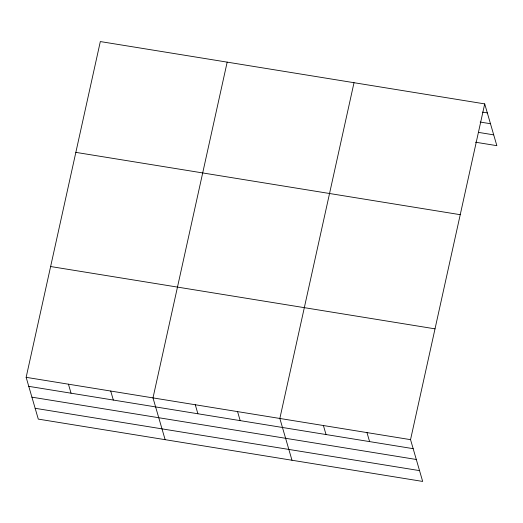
<?xml version="1.0" encoding="UTF-8"?>
<svg xmlns="http://www.w3.org/2000/svg" width="523" height="523" viewBox="0 0 523 523"><rect width="100%" height="100%" fill="white"/><g stroke="black" fill="none" stroke-linecap="round" stroke-linejoin="round"><path stroke-width="0.78" d="M484.71 103.894L410.542 439.653L422.676 481.435L38.29 419.106L26.15 377.331L100.324 41.565L484.71 103.894L496.85 145.669L475.466 142.204M227.172 62.132L152.997 397.898L165.137 439.673M354.019 82.699L279.844 418.465L291.984 460.24M482.579 112.138L487.331 112.909M480.173 122.049L490.469 123.722M478.663 132.417L493.712 134.862M75.848 152.37L460.233 214.691M50.626 266.527L435.018 328.849M26.15 377.331L410.542 439.653M28.772 386.347L413.157 448.669M31.91 397.16L416.301 459.482M35.146 408.293L419.538 470.622M366.976 432.586L369.598 441.608M323.41 425.526L326.032 434.541M237.566 411.608L240.181 420.623M195.282 404.75L197.903 413.765M110.713 391.041L113.334 400.056M68.435 384.183L71.05 393.198"/></g></svg>
